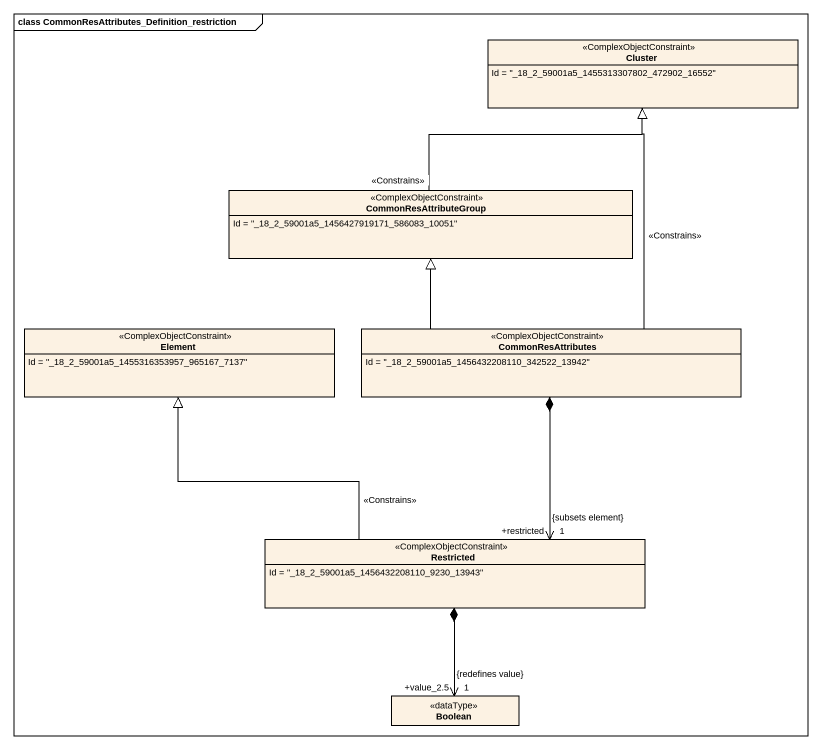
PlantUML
@startuml
mainframe class CommonResAttributes_Definition_restriction
hide circle
hide empty members
class Cluster <<ComplexObjectConstraint>> {
  Id = "_18_2_59001a5_1455313307802_472902_16552"
}
class CommonResAttributeGroup <<ComplexObjectConstraint>> {
  Id = "_18_2_59001a5_1456427919171_586083_10051"
}
class Element <<ComplexObjectConstraint>> {
  Id = "_18_2_59001a5_1455316353957_965167_7137"
}
class CommonResAttributes <<ComplexObjectConstraint>> {
  Id = "_18_2_59001a5_1456432208110_342522_13942"
}
class Restricted <<ComplexObjectConstraint>> {
  Id = "_18_2_59001a5_1456432208110_9230_13943"
}
class Boolean <<dataType>>
CommonResAttributeGroup -up-|> Cluster : <<Constrains>>
CommonResAttributes -up-|> Cluster : <<Constrains>>
CommonResAttributes -up-|> CommonResAttributeGroup
CommonResAttributes *--> "+restricted\n1\n{subsets element}" Restricted
Restricted -up-|> Element : <<Constrains>>
Restricted *--> "1\n{redefines value}\n+value_2.5" Boolean
@enduml
